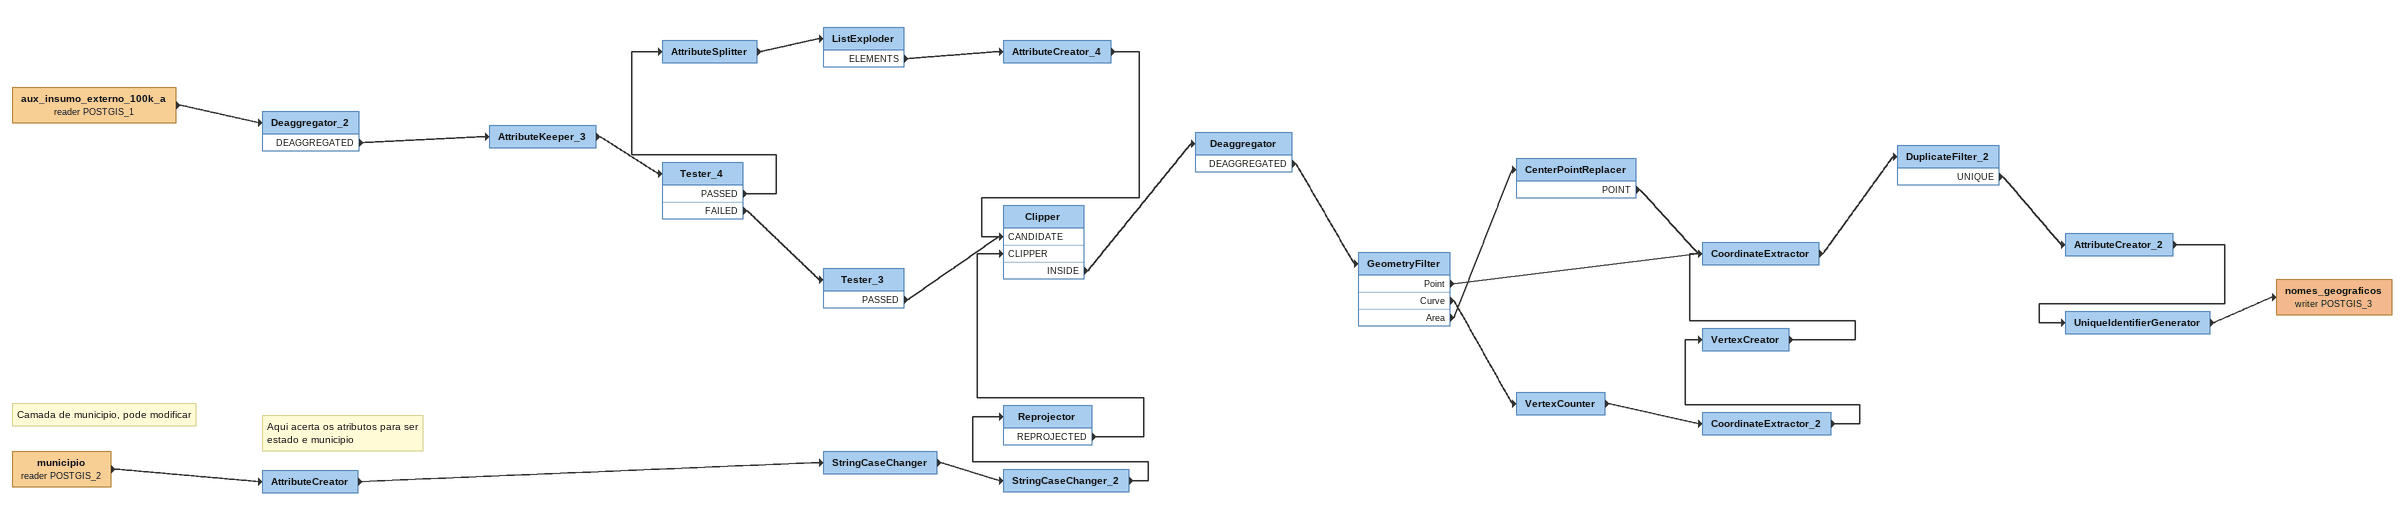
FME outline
Note: Camada de municipio, pode modificar
municipio (reader POSTGIS_2)
    -> AttributeCreator
Note: Aqui acerta os atributos para ser estado e municipio
AttributeCreator
    -> StringCaseChanger
StringCaseChanger
    -> StringCaseChanger_2
StringCaseChanger_2
    -> Reprojector
Reprojector
    REPROJECTED -> Clipper [CLIPPER]
aux_insumo_externo_100k_a (reader POSTGIS_1)
    -> Deaggregator_2
Deaggregator_2
    DEAGGREGATED -> AttributeKeeper_3
AttributeKeeper_3
    -> Tester_4
Tester_4
    PASSED -> AttributeSplitter
    FAILED -> Tester_3
AttributeSplitter
    -> ListExploder
ListExploder
    ELEMENTS -> AttributeCreator_4
AttributeCreator_4
    -> Clipper [CANDIDATE]
Tester_3
    PASSED -> Clipper [CANDIDATE]
Clipper
    INSIDE -> Deaggregator
Deaggregator
    DEAGGREGATED -> GeometryFilter
GeometryFilter
    Point -> CoordinateExtractor
    Curve -> VertexCounter
    Area -> CenterPointReplacer
CenterPointReplacer
    POINT -> CoordinateExtractor
VertexCounter
    -> CoordinateExtractor_2
CoordinateExtractor_2
    -> VertexCreator
VertexCreator
    -> CoordinateExtractor
CoordinateExtractor
    -> DuplicateFilter_2
DuplicateFilter_2
    UNIQUE -> AttributeCreator_2
AttributeCreator_2
    -> UniqueIdentifierGenerator
UniqueIdentifierGenerator
    -> nomes_geograficos (writer POSTGIS_3)
nomes_geograficos (writer POSTGIS_3)
